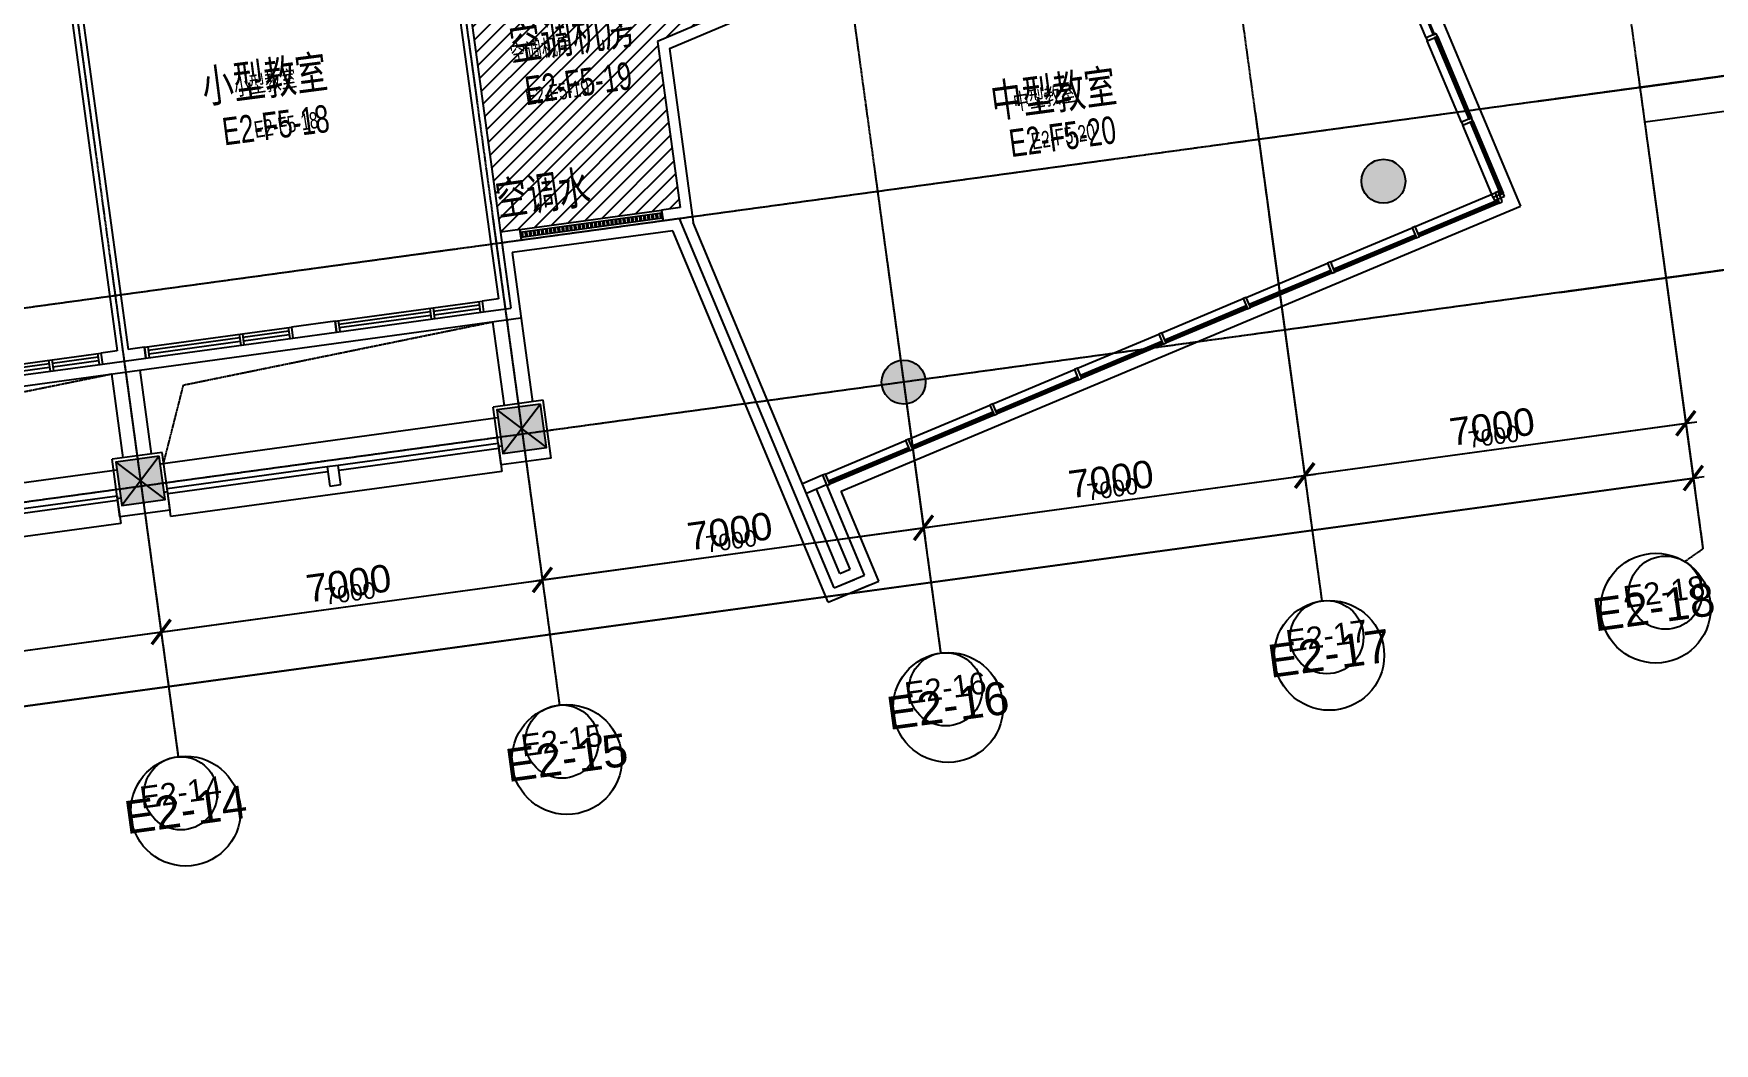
# Model space of a CAD drawing. Header units: millimetres. Extents: x -39175 to 150737, y -15023 to 140542.
# Drawn here: x 37772 to 68354, y 94771 to 113149 of the extents above; entities that cross this region are included whole.
import ezdxf
from ezdxf.enums import TextEntityAlignment as Align

# ---------------------------------------------------------------- set-up
doc = ezdxf.new("R2010")
doc.units = ezdxf.units.MM
doc.header["$LTSCALE"] = 10
for name, pattern in [('DASH', [0.35, 0.25, -0.1]), ('E-RG-1F$0$$0$DOTE', [2.42, 2, -0.2, 0.02, -0.2]), ('XRE2$0$HIDDEN', [0.375, 0.25, -0.125])]:
    doc.linetypes.add(name, pattern=pattern)
for name, color, linetype in [('A—墙体', 7, 'Continuous'), ('A—文字索引', 40, 'Continuous'), ('A—轴线、尺寸', 1, 'Continuous'), ('A—门窗', 135, 'Continuous'), ('E2-RI-5F$0$A-SYMB-VOID', 35, 'Continuous'), ('I—平面—填充03(灰度)', 250, 'Continuous'), ('I—平面—文字', 40, 'Continuous'), ('I—平面—文字（放大1：100）', 40, 'XRE2$0$HIDDEN'), ('I—平面—装饰面层线', 192, 'Continuous'), ('轴线100', 1, 'Continuous')]:
    doc.layers.add(name, color=color, linetype=linetype)
doc.layers.add('E2-RI-5F$0$A-DETL', color=5, linetype='Continuous', lineweight=5)
doc.styles.add('ARIAL', font='arial.ttf')
doc.styles.add('XD2008', font='SIMYOU.TTF', dxfattribs={"width": 0.7, "height": 600})
doc.dimstyles.new('200', dxfattribs={"dimscale": 200, "dimtxt": 2.5, "dimasz": 2, "dimexe": 1, "dimexo": 1, "dimgap": 0.8, "dimtad": 1, "dimdec": 0, "dimdsep": 46, "dimtxsty": 'ARIAL', "dimblk1": 'ARCHTICK', "dimblk2": 'ARCHTICK', "dimsah": 1, "dimcen": -0.9, "dimdle": 1, "dimclrd": 256, "dimclre": 256, "dimclrt": 40, "dimaunit": 1, "dimadec": 0, "dimazin": 0, "dimtfac": 0.35, "dimtdec": 0, "dimtix": 1, "dimtmove": 2, "dimatfit": 3, "dimldrblk": 'ARCHTICK', "dimfxl": 0, "dimtvp": 0.8, "dimtolj": 1, "dimtzin": 0, "dimarcsym": 0})
doc.dimstyles.new('副本 100', dxfattribs={"dimscale": 100, "dimtxt": 2.5, "dimasz": 2, "dimexe": 1, "dimexo": 1, "dimgap": 0.8, "dimtad": 1, "dimdec": 0, "dimdsep": 46, "dimtxsty": 'ARIAL', "dimblk1": 'ARCHTICK', "dimblk2": 'ARCHTICK', "dimsah": 1, "dimcen": -0.9, "dimdle": 1, "dimclrd": 256, "dimclre": 256, "dimclrt": 40, "dimaunit": 1, "dimadec": 0, "dimazin": 0, "dimtfac": 0.35, "dimtdec": 0, "dimtix": 1, "dimtmove": 2, "dimatfit": 3, "dimldrblk": 'ARCHTICK', "dimfxl": 0, "dimtvp": 0.8, "dimtolj": 1, "dimtzin": 0, "dimarcsym": 0})

# ---------------------------------------------------------------- blocks, each defined once
blk = doc.blocks.new('E-COLS-F5')
at = {"layer": 'I—平面—填充03(灰度)'}
h = blk.add_hatch(color=18, dxfattribs=at)
edge = h.paths.add_edge_path()
edge.add_arc((11771246, -6096482), 400, 0, 360)
h = blk.add_hatch(color=18, dxfattribs=at)
edge = h.paths.add_edge_path()
edge.add_arc((11762515, -6100138), 400, 0, 360)
for points in [[(11755908, -6100537), (11755116, -6100645), (11755224, -6101438), (11756017, -6101329)], [(11748973, -6101485), (11748180, -6101593), (11748289, -6102386), (11749081, -6102277)]]:
    blk.add_hatch(color=18, dxfattribs=at).paths.add_polyline_path(points)
at = {"layer": 'A—墙体'}
for points in [[(11755908, -6100537), (11755116, -6100645), (11755224, -6101438), (11756017, -6101329)], [(11748973, -6101485), (11748180, -6101593), (11748289, -6102386), (11749081, -6102277)]]:
    blk.add_lwpolyline(points, close=True, dxfattribs=at)
for centre in [(11771246, -6096482), (11762515, -6100138)]:
    blk.add_circle(centre, 400, dxfattribs=at)
blk = doc.blocks.new('E2-RI-5F$0$窗2727')
at = {"layer": 'A—门窗'}
for p, q in [((11707367, -6105027), (11710042, -6104662)), ((11709992, -6104736), (11709160, -6104850)), ((11709983, -6104670), (11710010, -6104868)), ((11710042, -6104662), (11710069, -6104860)), ((11707367, -6105027), (11707394, -6105225)), ((11707394, -6105225), (11710069, -6104860)), ((11707426, -6105019), (11707454, -6105217)), ((11709100, -6104858), (11707436, -6105085)), ((11709109, -6104924), (11707445, -6105151)), ((11709091, -6104792), (11709118, -6104990)), ((11709150, -6104784), (11709178, -6104982)), ((11710001, -6104802), (11709169, -6104916))]:
    blk.add_line(p, q, dxfattribs=at)
blk = doc.blocks.new('_ArchTick')
at = {"color": 0, "linetype": 'ByBlock', "const_width": 0.15}
blk.add_lwpolyline([(-0.5, -0.5), (0.5, 0.5)], dxfattribs=at)
blk = doc.blocks.new('*D4708')
at = {"layer": 'A—轴线、尺寸', "linetype": 'ByBlock', "lineweight": -2}
for p, q in [((39443, 107015), (40120, 102061)), ((32507, 106067), (33185, 101113)), ((32959, 101284), (40291, 102286))]:
    blk.add_line(p, q, dxfattribs=at)
at = {"layer": 'Defpoints', "color": 0, "linetype": 'ByBlock'}
for p in [(39416, 107213), (32480, 106265), (40093, 102259)]:
    blk.add_point(p, dxfattribs=at)
at = {"layer": 'A—轴线、尺寸', "linetype": 'ByBlock', "lineweight": -2, "xscale": 400, "yscale": 400, "zscale": 400}
for p, rotation in [((40093, 102259), 7.783339573525556), ((33158, 101311), 187.7833395735256)]:
    blk.add_blockref('_ArchTick', p, dxfattribs=dict(at, rotation=rotation))
at = {"layer": 'A—轴线、尺寸', "color": 40, "linetype": 'ByBlock', "insert": (36569, 102196), "char_height": 500, "attachment_point": 5, "rotation": 7.7833, "style": 'ARIAL'}
blk.add_mtext('\\A1;7000', dxfattribs=at)
blk = doc.blocks.new('*D4709')
at = {"layer": 'A—轴线、尺寸', "linetype": 'ByBlock', "lineweight": -2}
for p, q in [((60250, 109859), (60927, 104905)), ((53314, 108911), (53991, 103957)), ((53766, 104128), (61098, 105130))]:
    blk.add_line(p, q, dxfattribs=at)
at = {"layer": 'Defpoints', "color": 0, "linetype": 'ByBlock'}
for p in [(60222, 110057), (53287, 109109), (60900, 105103)]:
    blk.add_point(p, dxfattribs=at)
at = {"layer": 'A—轴线、尺寸', "linetype": 'ByBlock', "lineweight": -2, "xscale": 400, "yscale": 400, "zscale": 400}
for p, rotation in [((60900, 105103), 7.783339573525556), ((53964, 104155), 187.7833395735256)]:
    blk.add_blockref('_ArchTick', p, dxfattribs=dict(at, rotation=rotation))
at = {"layer": 'A—轴线、尺寸', "color": 40, "linetype": 'ByBlock', "insert": (57376, 105040), "char_height": 500, "attachment_point": 5, "rotation": 7.7833, "style": 'ARIAL'}
blk.add_mtext('\\A1;7000', dxfattribs=at)
blk = doc.blocks.new('*D4710')
at = {"layer": 'A—轴线、尺寸', "linetype": 'ByBlock', "lineweight": -2}
for p, q in [((67186, 110800), (67861, 105859)), ((60250, 109859), (60926, 104911)), ((60701, 105082), (68032, 106085))]:
    blk.add_line(p, q, dxfattribs=at)
at = {"layer": 'Defpoints', "color": 0, "linetype": 'ByBlock'}
for p in [(67159, 110998), (60222, 110057), (67834, 106057)]:
    blk.add_point(p, dxfattribs=at)
at = {"layer": 'A—轴线、尺寸', "linetype": 'ByBlock', "lineweight": -2, "xscale": 400, "yscale": 400, "zscale": 400}
for p, rotation in [((67834, 106057), 7.783339573525556), ((60899, 105109), 187.7833395735256)]:
    blk.add_blockref('_ArchTick', p, dxfattribs=dict(at, rotation=rotation))
at = {"layer": 'A—轴线、尺寸', "color": 40, "linetype": 'ByBlock', "insert": (64310, 105995), "char_height": 500, "attachment_point": 5, "rotation": 7.7833, "style": 'ARIAL'}
blk.add_mtext('\\A1;7000', dxfattribs=at)
blk = doc.blocks.new('*D4711')
at = {"layer": 'A—轴线、尺寸', "linetype": 'ByBlock', "lineweight": -2}
for p, q in [((53314, 108911), (53991, 103957)), ((46379, 107963), (47056, 103009)), ((46830, 103180), (54162, 104182))]:
    blk.add_line(p, q, dxfattribs=at)
at = {"layer": 'Defpoints', "color": 0, "linetype": 'ByBlock'}
for p in [(53287, 109109), (46351, 108161), (53964, 104155)]:
    blk.add_point(p, dxfattribs=at)
at = {"layer": 'A—轴线、尺寸', "linetype": 'ByBlock', "lineweight": -2, "xscale": 400, "yscale": 400, "zscale": 400}
for p, rotation in [((53964, 104155), 7.783339573525556), ((47029, 103207), 187.7833395735256)]:
    blk.add_blockref('_ArchTick', p, dxfattribs=dict(at, rotation=rotation))
at = {"layer": 'A—轴线、尺寸', "color": 40, "linetype": 'ByBlock', "insert": (50440, 104092), "char_height": 500, "attachment_point": 5, "rotation": 7.7833, "style": 'ARIAL'}
blk.add_mtext('\\A1;7000', dxfattribs=at)
blk = doc.blocks.new('*D4712')
at = {"layer": 'A—轴线、尺寸', "linetype": 'ByBlock', "lineweight": -2}
for p, q in [((67205, 110659), (67998, 104862)), ((-1583, 95553), (68169, 105087)), ((-2150, 101179), (-1358, 95382))]:
    blk.add_line(p, q, dxfattribs=at)
at = {"layer": 'Defpoints', "color": 0, "linetype": 'ByBlock'}
for p in [(67178, 110857), (67971, 105060), (-2177, 101377)]:
    blk.add_point(p, dxfattribs=at)
at = {"layer": 'A—轴线、尺寸', "linetype": 'ByBlock', "lineweight": -2, "xscale": 400, "yscale": 400, "zscale": 400}
for p, rotation in [((67971, 105060), 7.783339573525556), ((-1385, 95580), 187.7833395735256)]:
    blk.add_blockref('_ArchTick', p, dxfattribs=dict(at, rotation=rotation))
at = {"layer": 'A—轴线、尺寸', "color": 40, "linetype": 'ByBlock', "insert": (33237, 100732), "char_height": 500, "attachment_point": 5, "rotation": 7.7833, "style": 'ARIAL'}
blk.add_mtext('\\A1;70000', dxfattribs=at)
blk = doc.blocks.new('*D4715')
at = {"layer": 'A—轴线、尺寸', "linetype": 'ByBlock', "lineweight": -2}
for p, q in [((46379, 107963), (47056, 103009)), ((39443, 107015), (40120, 102061)), ((39895, 102232), (47227, 103234))]:
    blk.add_line(p, q, dxfattribs=at)
at = {"layer": 'Defpoints', "color": 0, "linetype": 'ByBlock'}
for p in [(46351, 108161), (39416, 107213), (47029, 103207)]:
    blk.add_point(p, dxfattribs=at)
at = {"layer": 'A—轴线、尺寸', "linetype": 'ByBlock', "lineweight": -2, "xscale": 400, "yscale": 400, "zscale": 400}
for p, rotation in [((47029, 103207), 7.783339573525556), ((40093, 102259), 187.7833395735256)]:
    blk.add_blockref('_ArchTick', p, dxfattribs=dict(at, rotation=rotation))
at = {"layer": 'A—轴线、尺寸', "color": 40, "linetype": 'ByBlock', "insert": (43505, 103144), "char_height": 500, "attachment_point": 5, "rotation": 7.7833, "style": 'ARIAL'}
blk.add_mtext('\\A1;7000', dxfattribs=at)
blk = doc.blocks.new('*D4753')
at = {"layer": 'Defpoints', "color": 0}
for p in [(-187694, 121551), (-186568, 115448), (-190394, 114925)]:
    blk.add_point(p, dxfattribs=at)
at = {"layer": '轴线100', "lineweight": -2}
for p, q in [((-187595, 121565), (-187309, 121604)), ((-187421, 121690), (-186555, 115349)), ((-190295, 114939), (-186469, 115461))]:
    blk.add_line(p, q, dxfattribs=at)
at = {"layer": '轴线100', "lineweight": -2, "xscale": 200, "yscale": 200, "zscale": 200}
for p, rotation in [((-187408, 121590), 97.78333952134871), ((-186568, 115448), 277.7833395213487)]:
    blk.add_blockref('_ArchTick', p, dxfattribs=dict(at, rotation=rotation))
at = {"layer": '轴线100', "color": 40, "insert": (-186757, 118551), "char_height": 300, "attachment_point": 5, "rotation": 277.7833, "style": 'ARIAL'}
blk.add_mtext('\\A1;6200', dxfattribs=at)
blk = doc.blocks.new('*D4754')
at = {"layer": 'Defpoints', "color": 0}
for p in [(-189169, 131948), (-185103, 112116), (-189974, 111450)]:
    blk.add_point(p, dxfattribs=at)
at = {"layer": '轴线100', "lineweight": -2}
for p, q in [((-189070, 131961), (-187740, 132143)), ((-187853, 132229), (-185090, 112017)), ((-189875, 111463), (-185004, 112129))]:
    blk.add_line(p, q, dxfattribs=at)
at = {"layer": '轴线100', "lineweight": -2, "xscale": 200, "yscale": 200, "zscale": 200}
for p, rotation in [((-187839, 132129), 97.78333952134871), ((-185103, 112116), 277.7833395213487)]:
    blk.add_blockref('_ArchTick', p, dxfattribs=dict(at, rotation=rotation))
at = {"layer": '轴线100', "color": 40, "insert": (-186240, 122154), "char_height": 300, "attachment_point": 5, "rotation": 277.7833, "style": 'ARIAL'}
blk.add_mtext('\\A1;20200', dxfattribs=at)
blk = doc.blocks.new('*D4789')
at = {"layer": 'Defpoints', "color": 0}
for p in [(-215998, 110238), (-222934, 109290), (-215321, 105284)]:
    blk.add_point(p, dxfattribs=at)
at = {"layer": '轴线100', "lineweight": -2}
for p, q in [((-215985, 110139), (-215307, 105185)), ((-222920, 109191), (-222243, 104237)), ((-222356, 104323), (-215222, 105298))]:
    blk.add_line(p, q, dxfattribs=at)
at = {"layer": '轴线100', "lineweight": -2, "xscale": 200, "yscale": 200, "zscale": 200}
for p, rotation in [((-215321, 105284), 7.783339565574511), ((-222257, 104336), 187.7833395655745)]:
    blk.add_blockref('_ArchTick', p, dxfattribs=dict(at, rotation=rotation))
at = {"layer": '轴线100', "color": 40, "insert": (-218820, 105041), "char_height": 300, "attachment_point": 5, "rotation": 7.7833, "style": 'ARIAL'}
blk.add_mtext('\\A1;7000', dxfattribs=at)
blk = doc.blocks.new('*D4790')
at = {"layer": 'Defpoints', "color": 0}
for p in [(-195192, 113082), (-202127, 112134), (-194514, 108128)]:
    blk.add_point(p, dxfattribs=at)
at = {"layer": '轴线100', "lineweight": -2}
for p, q in [((-195178, 112983), (-194501, 108029)), ((-202114, 112035), (-201436, 107081)), ((-201549, 107167), (-194415, 108142))]:
    blk.add_line(p, q, dxfattribs=at)
at = {"layer": '轴线100', "lineweight": -2, "xscale": 200, "yscale": 200, "zscale": 200}
for p, rotation in [((-194514, 108128), 7.783339565574511), ((-201450, 107180), 187.7833395655745)]:
    blk.add_blockref('_ArchTick', p, dxfattribs=dict(at, rotation=rotation))
at = {"layer": '轴线100', "color": 40, "insert": (-198014, 107885), "char_height": 300, "attachment_point": 5, "rotation": 7.7833, "style": 'ARIAL'}
blk.add_mtext('\\A1;7000', dxfattribs=at)
blk = doc.blocks.new('*D4791')
at = {"layer": 'Defpoints', "color": 0}
for p in [(-188255, 114024), (-195192, 113082), (-187580, 109083)]:
    blk.add_point(p, dxfattribs=at)
at = {"layer": '轴线100', "lineweight": -2}
for p, q in [((-188242, 113925), (-187566, 108984)), ((-195178, 112983), (-194502, 108036)), ((-194614, 108121), (-187481, 109097))]:
    blk.add_line(p, q, dxfattribs=at)
at = {"layer": '轴线100', "lineweight": -2, "xscale": 200, "yscale": 200, "zscale": 200}
for p, rotation in [((-187580, 109083), 7.783339565574511), ((-194515, 108135), 187.7833395655745)]:
    blk.add_blockref('_ArchTick', p, dxfattribs=dict(at, rotation=rotation))
at = {"layer": '轴线100', "color": 40, "insert": (-191079, 108840), "char_height": 300, "attachment_point": 5, "rotation": 7.7833, "style": 'ARIAL'}
blk.add_mtext('\\A1;7000', dxfattribs=at)
blk = doc.blocks.new('*D4792')
at = {"layer": 'Defpoints', "color": 0}
for p in [(-202127, 112134), (-209063, 111186), (-201450, 107180)]:
    blk.add_point(p, dxfattribs=at)
at = {"layer": '轴线100', "lineweight": -2}
for p, q in [((-202114, 112035), (-201436, 107081)), ((-209049, 111087), (-208372, 106133)), ((-208485, 106219), (-201351, 107194))]:
    blk.add_line(p, q, dxfattribs=at)
at = {"layer": '轴线100', "lineweight": -2, "xscale": 200, "yscale": 200, "zscale": 200}
for p, rotation in [((-201450, 107180), 7.783339565574511), ((-208385, 106232), 187.7833395655745)]:
    blk.add_blockref('_ArchTick', p, dxfattribs=dict(at, rotation=rotation))
at = {"layer": '轴线100', "color": 40, "insert": (-204949, 106937), "char_height": 300, "attachment_point": 5, "rotation": 7.7833, "style": 'ARIAL'}
blk.add_mtext('\\A1;7000', dxfattribs=at)
blk = doc.blocks.new('*D4793')
at = {"layer": 'Defpoints', "color": 0}
for p in [(-188236, 113883), (-187444, 108086), (-257591, 104403)]:
    blk.add_point(p, dxfattribs=at)
at = {"layer": '轴线100', "lineweight": -2}
for p, q in [((-188222, 113784), (-187430, 107987)), ((-256898, 98592), (-187344, 108099)), ((-257578, 104304), (-256785, 98507))]:
    blk.add_line(p, q, dxfattribs=at)
at = {"layer": '轴线100', "lineweight": -2, "xscale": 200, "yscale": 200, "zscale": 200}
for p, rotation in [((-187444, 108086), 7.783339565574511), ((-256799, 98606), 187.7833395655745)]:
    blk.add_blockref('_ArchTick', p, dxfattribs=dict(at, rotation=rotation))
at = {"layer": '轴线100', "color": 40, "insert": (-222153, 103577), "char_height": 300, "attachment_point": 5, "rotation": 7.7833, "style": 'ARIAL'}
blk.add_mtext('\\A1;70000', dxfattribs=at)
blk = doc.blocks.new('*D4795')
at = {"layer": 'Defpoints', "color": 0}
for p in [(-209063, 111186), (-215998, 110238), (-208385, 106232)]:
    blk.add_point(p, dxfattribs=at)
at = {"layer": '轴线100', "lineweight": -2}
for p, q in [((-209049, 111087), (-208372, 106133)), ((-215985, 110139), (-215307, 105185)), ((-215420, 105271), (-208286, 106246))]:
    blk.add_line(p, q, dxfattribs=at)
at = {"layer": '轴线100', "lineweight": -2, "xscale": 200, "yscale": 200, "zscale": 200}
for p, rotation in [((-208385, 106232), 7.783339565574511), ((-215321, 105284), 187.7833395655745)]:
    blk.add_blockref('_ArchTick', p, dxfattribs=dict(at, rotation=rotation))
at = {"layer": '轴线100', "color": 40, "insert": (-211885, 105989), "char_height": 300, "attachment_point": 5, "rotation": 7.7833, "style": 'ARIAL'}
blk.add_mtext('\\A1;7000', dxfattribs=at)
blk = doc.blocks.new('*D4804')
at = {"layer": 'Defpoints', "color": 0}
for p in [(-188505, 115183), (-186482, 114819), (-188419, 114554)]:
    blk.add_point(p, dxfattribs=at)
at = {"layer": '轴线100', "lineweight": -2}
for p, q in [((-186568, 115448), (-186595, 115646)), ((-188406, 115197), (-186469, 115461)), ((-186568, 115448), (-186482, 114819)), ((-188320, 114567), (-186383, 114832)), ((-186482, 114819), (-186455, 114620))]:
    blk.add_line(p, q, dxfattribs=at)
at = {"layer": '轴线100', "lineweight": -2, "xscale": 200, "yscale": 200, "zscale": 200}
for p, rotation in [((-186568, 115448), 277.7833395210563), ((-186482, 114819), 97.7833395210563)]:
    blk.add_blockref('_ArchTick', p, dxfattribs=dict(at, rotation=rotation))
at = {"layer": '轴线100', "color": 40, "insert": (-186294, 115165), "char_height": 300, "attachment_point": 5, "rotation": 277.7833, "style": 'ARIAL'}
blk.add_mtext('\\A1;635', dxfattribs=at)
blk = doc.blocks.new('A$C1C9D1350')
at = {"layer": '轴线100', "linetype": 'E-RG-1F$0$$0$DOTE'}
for p, q in [((-191760.3, 139666.7), (-187267.5, 106797.6)), ((-198696, 138720.7), (-194203, 105849.6)), ((-205631.5, 137772.7), (-201138.5, 104901.6)), ((-212567.1, 136824.8), (-208074, 103953.6)), ((-219502.6, 135876.8), (-215009.5, 103005.7)), ((-184780.3, 115692.3), (-264706, 104767.6)), ((-183417.6, 112346), (-289040.1, 97908.9)), ((-184306.3, 112224.5), (-189204.1, 111555.1)), ((-187597.1, 106565.6), (-187267.5, 106797.6))]:
    blk.add_line(p, q, dxfattribs=at)
at = {"layer": '轴线100', "linetype": 'ByBlock'}
for centre in [(-187950.4, 106000.3), (-194112.3, 105189.2), (-201047.8, 104241.2), (-208028.7, 103290.1), (-214965, 102348.2)]:
    blk.add_circle(centre, 666.7, dxfattribs=at)
at = {"layer": '轴线100', "color": 40, "style": 'ARIAL'}
for s, p in [('E2-18', (-187975.2, 106016.1)), ('E2-17', (-194116.1, 105214)), ('E2-16', (-201051.6, 104266)), ('E2-15', (-208032.5, 103314.9)), ('E2-14', (-214968, 102366.9))]:
    blk.add_text(s, height=400, rotation=7.78334, dxfattribs=at).set_placement(p, align=Align.MIDDLE_CENTER)
at = {"layer": '轴线100'}
for base, p1, p2, angle, picture, middle in [((-185103.4, 112115.6), (-189169.1, 131947.7), (-189974.5, 111449.8), 97.78334, '*D4754', (-186240.2, 122154.1)), ((-186568.2, 115447.9), (-187693.7, 121551.4), (-190393.6, 114925), 97.78334, '*D4753', (-186757, 118550.8)), ((-187443.5, 108085.6), (-257591.1, 104403), (-188235.9, 113882.9), 7.78334, '*D4793', (-222152.7, 103576.7)), ((-187579.8, 109083), (-195191.6, 113082.4), (-188255.1, 114023.8), 7.78334, '*D4791', (-191079.1, 108840.1)), ((-194514.5, 108128.4), (-202127.1, 112134.4), (-195191.6, 113082.4), 7.78334, '*D4790', (-198013.8, 107885.5)), ((-201450, 107180.5), (-209062.6, 111186.4), (-202127.1, 112134.4), 7.78334, '*D4792', (-204949.3, 106937.5)), ((-208385.5, 106232.5), (-215998.1, 110238.4), (-209062.6, 111186.4), 7.78334, '*D4795', (-211884.8, 105989.5)), ((-215321, 105284.5), (-222933.7, 109290.4), (-215998.1, 110238.4), 7.78334, '*D4789', (-218820.3, 105041.5))]:
    dim = blk.add_linear_dim(base=base, p1=p1, p2=p2, angle=angle, dimstyle='副本 100', override={"dimtxt": 3}, dxfattribs=at)
    dim.commit()
    dim.dimension.update_dxf_attribs({"geometry": picture, "text_midpoint": middle})
dim = blk.add_aligned_dim(p1=(-188504.9, 115183.2), p2=(-188418.9, 114553.8), distance=1954.8, dimstyle='副本 100', override={"dimtxt": 3}, dxfattribs=at)
dim.commit()
dim.dimension.update_dxf_attribs({"geometry": '*D4804', "text_midpoint": (-186294, 115164.8)})

msp = doc.modelspace()

# ---------------------------------------------------------------- hatches: boundary and pattern name
at = {"layer": 'A—门窗'}
h = msp.add_hatch(dxfattribs=at)
h.set_pattern_fill('ANSI32', color=256, scale=200, angle=45, style=0)
h.set_pattern_definition([(277.7833396, (-11708913.56, 6206944.086), (74.30904464, 10.15706083), []), (277.7833396, (-11708934.95, 6206915.93), (74.30904464, 10.15706083), [])])
h.paths.add_polyline_path([(46641.2, 109437.3), (49217.2, 109789.4), (49203.7, 109888.5), (46627.6, 109536.4)])
at = {"layer": 'I—平面—装饰面层线'}
h = msp.add_hatch(dxfattribs=at)
h.set_pattern_fill('ANSI31', color=8, scale=1500, style=0)
h.set_pattern_definition([(45, (-6071.9, -5118.89), (-132.58252, 132.58252), [])])
h.paths.add_polyline_path([(45471.9, 115333.3), (47354.4, 115590.6), (47205.4, 116680.5), (48836.4, 116903.4), (50270.6, 113488.3), (49120.7, 113005.4), (49533.7, 109984.1), (46264.2, 109537.2)])

# ---------------------------------------------------------------- linework, layer by layer
at = {"layer": 'A—墙体'}
for p, q in [((45273.7, 115306.2), (46079.5, 109411)), ((45471.9, 115333.3), (46453.8, 108150.1)), ((38536.4, 114385.3), (39491.2, 107400.3)), ((38338.2, 114358.2), (39293, 107373.2)), ((50270.6, 113488.3), (49120.7, 113005.4)), ((49339.7, 112880.4), (51196.5, 113660.2)), ((49120.7, 113005.4), (49533.7, 109984.1)), ((49339.7, 112880.4), (49773.2, 109709)), ((49533.7, 109984.1), (49196.9, 109938.1)), ((46620.8, 109586), (46264.2, 109537.2)), ((49526.2, 109781.2), (49224, 109739.9)), ((52336.7, 103061.3), (49526.2, 109781.2)), ((52444.2, 103322.6), (49773.2, 109709)), ((46079.8, 109408.8), (46228.5, 108321.2)), ((46647.9, 109387.8), (46291.2, 109339)), ((46228.5, 108321.2), (45931.4, 108280.6)), ((45931.4, 108280.6), (45958.5, 108082.4)), ((45958.5, 108082.4), (46453.8, 108150.1)), ((43256.3, 107914.9), (42463.7, 107806.6)), ((42463.7, 107806.6), (42490.8, 107608.4)), ((42490.8, 107608.4), (43283.4, 107716.8)), ((43283.4, 107716.8), (43256.3, 107914.9)), ((39293, 107373.2), (38995.9, 107332.6)), ((39788.5, 107440.9), (39491.2, 107400.3)), ((39815.6, 107242.8), (39788.5, 107440.9)), ((38995.9, 107332.6), (39023, 107134.4)), ((39023, 107134.4), (39419.2, 107188.6)), ((39419.2, 107188.6), (39815.6, 107242.8)), ((52126.5, 105110.4), (51760.5, 104957.3)), ((52199.9, 104934.7), (51834, 104781.7)), ((52890.8, 103291.5), (52203, 104936)), ((52628.9, 103399.3), (52018.5, 104858.8)), ((52444.2, 103322.6), (52629.4, 103399.5)), ((52336.6, 103061.5), (52705.6, 103215.9)), ((52336.7, 103061.3), (52890.8, 103291.5))]:
    msp.add_line(p, q, dxfattribs=at)
for points in [[(49224, 109739.9), (49196.9, 109938.1)], [(46647.9, 109387.8), (46620.8, 109586)], [(46291.2, 109339), (46453.8, 108150.1)]]:
    msp.add_lwpolyline(points, dxfattribs=at)
at = {"layer": 'A—轴线、尺寸', "linetype": 'E-RG-1F$0$$0$DOTE', "ltscale": 500}
for p, q in [((63653.8, 136641.2), (68146.6, 103772)), ((56718, 135695.1), (61211.1, 102824)), ((49782.5, 134747.2), (54275.5, 101876)), ((42847, 133799.2), (47340, 100928.1)), ((35911.5, 132851.2), (40404.5, 99980.1)), ((81403.6, 114138.8), (-9291.9, 101742)), ((81877.6, 110671.1), (-34448.7, 94770.8))]:
    msp.add_line(p, q, dxfattribs=at)
at = {"layer": 'A—轴线、尺寸', "linetype": 'E-RG-1F$0$$0$DOTE'}
msp.add_line((67817, 103540), (68146.6, 103772), dxfattribs=at)
at = {"layer": 'A—轴线、尺寸', "linetype": 'ByBlock'}
for centre in [(67287, 102692), (61347.1, 101833.3), (54411.6, 100885.4), (47476.1, 99937.4), (40539.4, 98998.5)]:
    msp.add_circle(centre, 1000, dxfattribs=at)
at = {"layer": 'A—门窗'}
for p, q in [((61324.7, 118347.5), (64826.5, 110010.5)), ((63106.9, 113071.5), (62485.1, 114552)), ((62617.9, 114607.8), (63239.8, 113127.3)), ((63263.2, 113137.1), (62641.3, 114617.6)), ((63752, 111535.7), (63130.2, 113016.2)), ((63239.8, 113127.3), (63263.2, 113137.1)), ((63286.4, 113081.8), (63263, 113072)), ((63263, 113072), (63884.8, 111591.5)), ((63908.2, 111601.3), (63286.4, 113081.8)), ((63314.6, 113093.6), (63936.4, 111613.1)), ((64327.9, 110164.7), (63775.2, 111480.4)), ((63884.8, 111591.5), (63908.2, 111601.3)), ((63931.5, 111546), (63908.1, 111536.1)), ((63908.1, 111536.1), (64460.7, 110220.5)), ((64484.1, 110230.3), (63931.5, 111546)), ((63959.6, 111557.8), (64512.2, 110242.2)), ((62909.2, 109639.3), (64362.6, 110249.8)), ((64418.4, 110117), (62964.9, 109506.5)), ((64501.5, 110237.6), (64327.9, 110164.7)), ((64327.9, 110164.7), (64351.1, 110109.4)), ((64351.1, 110109.4), (64524.7, 110182.3)), ((64428.2, 110093.6), (64418.4, 110117)), ((64460.7, 110220.5), (64484.1, 110230.3)), ((64512.2, 110242.2), (64501.5, 110237.6)), ((64535.5, 110186.8), (64512.2, 110242.2)), ((64524.7, 110182.3), (64535.5, 110186.8)), ((46620.8, 109586), (49196.9, 109938.1)), ((46627.6, 109536.4), (49203.7, 109888.5)), ((49217.2, 109789.4), (46641.2, 109437.3)), ((49196.9, 109938.1), (49224, 109739.9)), ((52468.4, 104819.8), (64826.5, 110010.5)), ((62974.8, 109483.1), (64428.2, 110093.6)), ((64440.1, 110065.4), (62986.6, 109454.9)), ((49401, 109562.2), (46476.9, 109162.6)), ((46620.8, 109586), (46647.9, 109387.8)), ((49224, 109739.9), (46647.9, 109387.8)), ((52229.2, 102799.8), (49401, 109562.2)), ((61372.7, 108994), (62853.8, 109616.1)), ((62964.9, 109506.5), (62974.8, 109483.1)), ((62909.6, 109483.3), (61428.5, 108861.2)), ((61438.3, 108837.8), (62919.5, 109459.9)), ((62931.3, 109431.7), (61450.2, 108809.6)), ((62919.5, 109459.9), (62909.6, 109483.3)), ((46476.9, 109162.6), (46847.9, 106447.8)), ((59836.3, 108348.7), (61317.4, 108970.8)), ((61373.2, 108837.9), (59892.1, 108215.9)), ((59901.9, 108192.4), (61383, 108814.5)), ((61394.9, 108786.4), (59913.7, 108164.3)), ((61383, 108814.5), (61373.2, 108837.9)), ((61428.5, 108861.2), (61438.3, 108837.8)), ((58299.9, 107703.3), (59781, 108325.4)), ((11446.6, 103163.2), (46639.4, 107973.6)), ((59836.8, 108192.6), (58355.6, 107570.5)), ((58365.5, 107547.1), (59846.6, 108169.2)), ((59858.4, 108141), (58377.3, 107518.9)), ((59846.6, 108169.2), (59836.8, 108192.6)), ((59892.1, 108215.9), (59901.9, 108192.4)), ((46124.2, 107903.2), (46332.7, 106377.4)), ((56763.4, 107058), (58244.5, 107680.1)), ((58300.3, 107547.3), (56819.2, 106925.2)), ((56829, 106901.8), (58310.2, 107523.9)), ((58322, 107495.7), (56840.9, 106873.6)), ((58310.2, 107523.9), (58300.3, 107547.3)), ((58355.6, 107570.5), (58365.5, 107547.1)), ((39188.6, 106955.2), (39397.2, 105429.4)), ((39703.9, 107025.6), (39912.4, 105499.8)), ((55227, 106412.7), (56708.1, 107034.8)), ((56763.9, 106902), (55282.8, 106279.9)), ((55292.6, 106256.4), (56773.7, 106878.5)), ((56785.6, 106850.4), (55304.4, 106228.3)), ((56773.7, 106878.5), (56763.9, 106902)), ((56819.2, 106925.2), (56829, 106901.8)), ((47046.1, 106474.9), (46134.6, 106350.3)), ((47184.2, 105464.3), (47046.1, 106474.9)), ((47189.6, 105424.6), (47046.1, 106474.9)), ((46278.1, 105300.1), (46134.6, 106350.3)), ((53690.6, 105767.3), (55171.7, 106389.4)), ((55227.5, 106256.6), (53746.4, 105634.5)), ((53756.2, 105611.1), (55237.3, 106233.2)), ((55249.1, 106205), (53768, 105582.9)), ((55237.3, 106233.2), (55227.5, 106256.6)), ((55282.8, 106279.9), (55292.6, 106256.4)), ((40110.6, 105526.9), (39199, 105402.3)), ((40254.1, 104476.7), (40110.6, 105526.9)), ((46225.3, 105686.7), (43312.3, 105288.6)), ((43323.8, 105204.5), (46236.7, 105602.7)), ((46225.3, 105686.7), (46236.7, 105602.7)), ((46236.7, 105602.7), (46294.2, 105182.3)), ((52181.8, 105133.6), (53635.2, 105744.1)), ((53691, 105611.3), (52237.6, 105000.8)), ((52247.4, 104977.4), (53700.9, 105587.9)), ((53712.7, 105559.7), (52259.2, 104949.2)), ((53700.9, 105587.9), (53691, 105611.3)), ((53746.4, 105634.5), (53756.2, 105611.1)), ((39342.6, 104352.1), (39199, 105402.3)), ((43114.2, 105261.5), (40201.3, 104863.3)), ((43312.3, 105288.6), (43114.2, 105261.5)), ((43114.2, 105261.5), (43161.6, 104914.7)), ((43359.7, 104941.8), (43312.3, 105288.6)), ((47189.6, 105424.6), (46278.1, 105300.1)), ((40212.8, 104779.3), (43125.7, 105177.4)), ((46294.2, 105182.3), (40270.2, 104358.9)), ((43161.6, 104914.7), (43359.7, 104941.8)), ((52181.8, 105133.6), (52126.5, 105110.4)), ((52126.5, 105110.4), (52203.9, 104926)), ((52247.8, 104976.4), (52181.8, 105133.6)), ((52203.9, 104926), (52259.2, 104949.2)), ((52237.6, 105000.8), (52247.4, 104977.4)), ((52259.2, 104949.2), (52247.8, 104976.4)), ((36376.8, 104340.6), (39289.7, 104738.7)), ((36388.3, 104256.5), (39301.2, 104654.7)), ((39289.7, 104738.7), (39301.2, 104654.7)), ((39301.2, 104654.7), (39358.7, 104234.3)), ((40212.8, 104779.3), (40201.3, 104863.3)), ((40270.2, 104358.9), (40212.8, 104779.3)), ((53151.8, 103185.7), (52468.4, 104819.8)), ((40254.1, 104476.7), (39342.6, 104352.1)), ((39358.7, 104234.3), (33334.7, 103410.9)), ((52229.2, 102799.8), (53151.8, 103185.7)), ((52229.2, 102799.8), (52967.3, 103108.5))]:
    msp.add_line(p, q, dxfattribs=at)
at = {"layer": 'A—门窗', "extrusion": (0, 0, -1)}
for p, q in [((63280.6, 113144.4), (63106.9, 113071.5)), ((63106.9, 113071.5), (63130.2, 113016.2)), ((63130.2, 113016.2), (63303.8, 113089.1)), ((63291.3, 113148.9), (63280.6, 113144.4)), ((63314.6, 113093.6), (63291.3, 113148.9)), ((63303.8, 113089.1), (63314.6, 113093.6)), ((63925.7, 111608.6), (63752, 111535.7)), ((63752, 111535.7), (63775.2, 111480.4)), ((63775.2, 111480.4), (63948.9, 111553.3)), ((63936.4, 111613.1), (63925.7, 111608.6)), ((63959.6, 111557.8), (63936.4, 111613.1)), ((63948.9, 111553.3), (63959.6, 111557.8)), ((64417.9, 110273), (64362.6, 110249.8)), ((64362.6, 110249.8), (64428.6, 110092.6)), ((64484, 110115.8), (64417.9, 110273)), ((64495.4, 110088.6), (64484, 110115.8)), ((64428.6, 110092.6), (64440.1, 110065.4)), ((64440.1, 110065.4), (64495.4, 110088.6)), ((62909.2, 109639.3), (62853.8, 109616.1)), ((62853.8, 109616.1), (62919.9, 109458.9)), ((62975.2, 109482.1), (62909.2, 109639.3)), ((62919.9, 109458.9), (62931.3, 109431.7)), ((62931.3, 109431.7), (62986.6, 109454.9)), ((62986.6, 109454.9), (62975.2, 109482.1)), ((61372.7, 108994), (61317.4, 108970.8)), ((61317.4, 108970.8), (61383.4, 108813.6)), ((61438.7, 108836.8), (61372.7, 108994)), ((61383.4, 108813.6), (61394.9, 108786.4)), ((61394.9, 108786.4), (61450.2, 108809.6)), ((61450.2, 108809.6), (61438.7, 108836.8)), ((59836.3, 108348.7), (59781, 108325.4)), ((59781, 108325.4), (59847, 108168.2)), ((59902.3, 108191.5), (59836.3, 108348.7)), ((59847, 108168.2), (59858.4, 108141)), ((59858.4, 108141), (59913.7, 108164.3)), ((59913.7, 108164.3), (59902.3, 108191.5)), ((58299.9, 107703.3), (58244.5, 107680.1)), ((58244.5, 107680.1), (58310.6, 107522.9)), ((58365.9, 107546.1), (58299.9, 107703.3)), ((58310.6, 107522.9), (58322, 107495.7)), ((58322, 107495.7), (58377.3, 107518.9)), ((58377.3, 107518.9), (58365.9, 107546.1)), ((56763.4, 107058), (56708.1, 107034.8)), ((56829.5, 106900.8), (56763.4, 107058)), ((56708.1, 107034.8), (56774.1, 106877.6)), ((56774.1, 106877.6), (56785.6, 106850.4)), ((56785.6, 106850.4), (56840.9, 106873.6)), ((56840.9, 106873.6), (56829.5, 106900.8)), ((55227, 106412.7), (55171.7, 106389.4)), ((55171.7, 106389.4), (55237.7, 106232.2)), ((55293, 106255.5), (55227, 106412.7)), ((55237.7, 106232.2), (55249.1, 106205)), ((55249.1, 106205), (55304.4, 106228.3)), ((55304.4, 106228.3), (55293, 106255.5)), ((53690.6, 105767.3), (53635.2, 105744.1)), ((53635.2, 105744.1), (53701.3, 105586.9)), ((53756.6, 105610.1), (53690.6, 105767.3)), ((53701.3, 105586.9), (53712.7, 105559.7)), ((53712.7, 105559.7), (53768, 105582.9)), ((53768, 105582.9), (53756.6, 105610.1))]:
    msp.add_line(p, q, dxfattribs=at)
at = {"layer": 'A—门窗'}
for points in [[(40078.2, 105320.6), (46221.1, 106160.3)], [(46232.1, 105636.9), (46291.5, 105645)], [(33142.7, 104372.6), (39285.6, 105212.3)], [(39296.6, 104688.9), (39356, 104697.1)], [(40148.6, 104805.4), (40208.1, 104813.5)]]:
    msp.add_lwpolyline(points, dxfattribs=at)
at = {"layer": 'Defpoints'}
for points in [[(46202.1, 106299), (47103.1, 105614.7)], [(46994.8, 106407.3), (46310.5, 105506.3)], [(39266.6, 105351), (40167.6, 104666.7)], [(40059.2, 105459.3), (39375, 104558.3)]]:
    msp.add_lwpolyline(points, dxfattribs=at)
at = {"layer": 'E2-RI-5F$0$A-DETL'}
for p, q in [((47046.1, 106474.9), (46134.6, 106350.3)), ((47046.1, 106474.9), (46134.6, 106350.3)), ((46847.9, 106447.8), (46332.7, 106377.4)), ((46272.7, 105339.7), (46134.6, 106350.3)), ((40110.6, 105526.9), (39199, 105402.3)), ((39912.4, 105499.8), (39397.2, 105429.4))]:
    msp.add_line(p, q, dxfattribs=at)
at = {"layer": 'E2-RI-5F$0$A-SYMB-VOID', "color": 8, "linetype": 'DASH'}
for points in [[(40137.7, 105328.7), (40499.4, 106753.4), (46124.2, 107903.2)], [(33202.1, 104380.7), (33567.1, 105811.7), (39188.6, 106955.2)]]:
    msp.add_lwpolyline(points, dxfattribs=at)

# ---------------------------------------------------------------- block references
at = {"layer": 'A—墙体'}
msp.add_blockref('E-COLS-F5', (-11708913.6, 6206944.1), dxfattribs=at)
at = {"layer": 'A—门窗'}
for p in [(-11664110.7, 6212942.2), (-11667578.5, 6212468.2), (-11671046.3, 6211994.2)]:
    msp.add_blockref('E2-RI-5F$0$窗2727', p, dxfattribs=at)
at = {"layer": '轴线100'}
msp.add_blockref('A$C1C9D1350', (255414.1, -3026), dxfattribs=at)

# ---------------------------------------------------------------- texts
at = {"layer": 'A—文字索引', "style": 'ARIAL'}
for s, p in [('E2-18', (67249.7, 102715.8)), ('E2-17', (61341.4, 101870.6)), ('E2-16', (54405.9, 100922.6)), ('E2-15', (47470.4, 99974.6)), ('E2-14', (40534.9, 99026.6))]:
    msp.add_text(s, height=600, rotation=7.78334, dxfattribs=at).set_placement(p, align=Align.MIDDLE_CENTER)
at = {"layer": 'I—平面—文字', "linetype": 'ByBlock', "style": 'XD2008', "width": 0.7}
for s, height, rotation, p in [('空调机房', 600, 8.32175, (46477.1, 112650.5, 0)), ('小型教室', 600, 7.39693, (40871.9, 111878.6, 0)), ('E2-F5-19', 500, 8.32175, (46755.3, 111863.5)), ('中型教室', 600, 7.62891, (55231.2, 111611.8, 0)), ('E2-F5-18', 500, 7.39693, (41243.4, 111112.9)), ('E2-F5-20', 500, 7.62891, (55559.9, 110900.1)), ('空调水', 600, 8.32175, (46225.8, 109829, 0))]:
    msp.add_text(s, height=height, rotation=rotation, dxfattribs=at).set_placement(p)
at = {"layer": 'I—平面—文字（放大1：100）', "linetype": 'ByBlock', "style": 'XD2008', "width": 0.7}
for s, p in [('空调机房', (46469.5, 112631.6, 0)), ('小型教室', (41439.8, 112014.5, 0)), ('E2-F5-19', (46747.7, 111844.6)), ('中型教室', (55621.9, 111749.7, 0)), ('E2-F5-18', (41811.4, 111248.8)), ('E2-F5-20', (55950.6, 111037.9))]:
    msp.add_text(s, height=300, rotation=9.15842, dxfattribs=at).set_placement(p)

# ---------------------------------------------------------------- dimensions: what is measured, and where the dimension line sits
at = {"layer": 'A—轴线、尺寸', "linetype": 'ByBlock'}
for base, p1, p2, picture, middle in [((67970.5, 105060.1), (-2177, 101377.4), (67178.1, 110857.3), '*D4712', (33236.7, 100731.6)), ((67834.3, 106057.4), (60222.4, 110056.8), (67159, 110998.2), '*D4710', (64310.2, 105994.9)), ((60899.6, 105102.9), (53286.9, 109108.8), (60222.4, 110056.8), '*D4709', (57375.6, 105040.3)), ((53964.1, 104154.9), (46351.4, 108160.8), (53286.9, 109108.8), '*D4711', (50440.1, 104092.3)), ((47028.6, 103206.9), (39415.9, 107212.8), (46351.4, 108160.8), '*D4715', (43504.6, 103144.3)), ((40093, 102258.9), (32480.4, 106264.8), (39415.9, 107212.8), '*D4708', (36569, 102196.3))]:
    dim = msp.add_linear_dim(base=base, p1=p1, p2=p2, angle=7.78334, dimstyle='200', dxfattribs=at)
    dim.commit()
    dim.dimension.update_dxf_attribs({"geometry": picture, "text_midpoint": middle})

doc.saveas('drawing.dxf')
